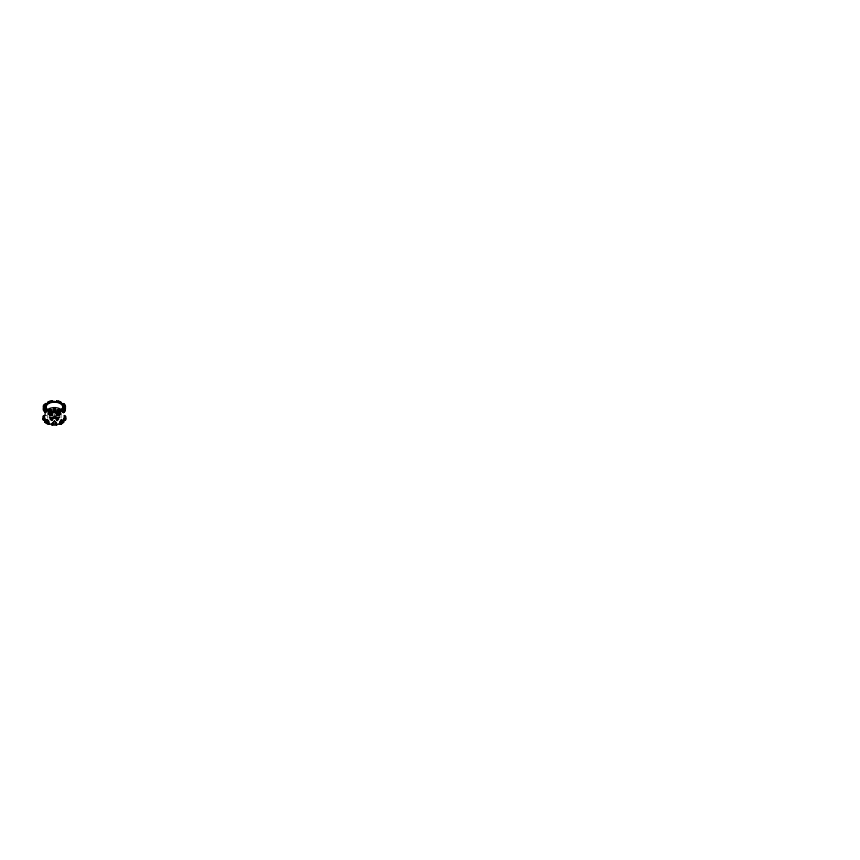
<?xml version="1.0" encoding="UTF-8"?>
<svg xmlns="http://www.w3.org/2000/svg" width="860" height="860" viewBox="0 0 860 860"><rect width="100%" height="100%" fill="white"/><g stroke="black" fill="none" stroke-linecap="round" stroke-linejoin="round"><path stroke-width="0.64" stroke-dasharray="4.3 3.22" d="M46.247 415.788L47.418 414.907M52.697 418.594L52.804 418.53A2.279 1.322 0 0 1 56.029 418.53L56.136 418.594M61.038 413.52L61.038 418.057M59.48 414.552L59.48 417.96M58.448 416.917L58.448 419.196M56.889 414.552L56.889 420.228M56.706 417.143L56.706 419.465M55.706 415.455L55.706 420.002M53.127 416.595L53.127 420.002M52.137 417.143L52.137 419.465M51.944 416.831L51.944 420.228M50.385 416.917L50.385 419.196A1.29 0.742 0 0 1 49.428 419.916M49.353 414.552L49.353 417.96M47.794 415.788L47.794 418.057M52.804 420.4A2.279 1.322 0 0 1 52.804 418.53M56.029 418.53A2.279 1.322 0 0 1 56.029 420.4M55.33 415.982A1.29 0.742 0 0 1 53.772 416.1M53.772 414.81A1.29 0.742 0 0 1 54.75 414.735M51.535 420.153A3.333 1.924 0 0 1 52.503 417.616A3.333 1.924 0 0 1 56.975 417.96A3.333 1.924 0 0 1 56.771 420.551M51.535 420.433A3.333 1.924 0 0 1 52.503 417.885A3.333 1.924 0 0 1 56.975 418.229A3.333 1.924 0 0 1 56.771 420.83M56.932 421.174A1.29 0.742 0 0 1 58.19 420.626M59.103 419.841A1.29 0.742 0 0 1 59.103 418.54M59.48 417.014A1.29 0.742 0 0 1 58.19 417.767A1.29 0.742 0 0 1 56.889 417.014M50.654 420.626A1.29 0.742 0 0 1 51.568 420.841M49.428 418.476A1.29 0.742 0 0 1 50.385 419.196M55.706 416.111A1.29 0.742 0 0 1 53.772 416.767M53.772 415.466A1.29 0.742 0 0 1 54.75 415.391M51.944 417.014A1.29 0.742 0 0 1 50.654 417.767A1.29 0.742 0 0 1 49.353 417.014M52.309 420.293A2.44 1.408 0 0 1 54.416 418.186A2.44 1.408 0 0 1 56.523 420.293M51.664 420.508A3.182 1.838 0 0 1 54.416 417.756A3.182 1.838 0 0 1 57.168 420.508M56.588 417.046A8.374 4.837 0 0 1 52.256 417.046"/><path stroke-width="1.29" d="M64.059 418.433L64.317 415.466L65.833 417.014L65.543 419.97L64.059 420.056L64.059 418.433L65.543 418.605L64.317 415.466M48.945 413.337L48.139 414.036L52.234 415.014L52.514 412.574L52.234 415.014L50.665 415.735L48.139 414.036L48.945 411.725M61.415 419.508L60.716 424.141L59.877 423.668L59.877 422.045L61.415 419.508L63.855 420.97L63.855 422.335L60.544 424.249M63.683 420.626L64.005 419.196M64.317 418.949L62.984 421.798M65.242 420.185L65.338 418.111M65.543 419.97L65.833 418.691M43.29 416.046L43.29 419.97L44.774 420.056L44.526 415.466L43.29 416.046L43.29 419.97M56.319 401.437L56.545 400.803L58.759 401.212M52.492 422.894L52.256 425.195L52.492 422.894L54.416 421.174L56.341 422.894L56.631 425.119L52.202 425.119M64.059 408.113L65.478 408.521L64.898 411.445L63.479 412.671L62.586 411.789L62.586 410.177L63.78 410.887L63.78 412.252L62.586 411.789M44.526 415.466L43.29 418.605L44.774 418.433M43.355 405.995L44.774 405.909L45.354 408.339L43.355 407.371L43.355 405.995L45.311 403.48L46.257 403.845M43.656 405.78L44.215 404.576M65.177 408.242L63.532 410.542M65.478 408.521L63.78 410.887M46.117 403.996C40.581 414.122 65.328 415.724 63.683 405.329M63.479 412.671L65.478 409.887M45.354 412.671L45.053 410.887L46.257 410.177L46.257 411.789L45.354 412.671L43.355 409.887L43.355 408.521L44.774 408.113M52.234 402.243L52.299 400.803L52.514 401.437M59.361 414.219L58.168 415.735L56.599 415.014L56.319 412.574L56.599 415.014L58.759 414.993L60.694 414.036L59.888 411.725L60.694 414.036L58.168 415.735L56.319 414.197M56.577 425.195L56.341 422.894M52.514 414.197L50.665 415.735L49.471 414.219M48.955 422.045L48.117 422.776L48.289 424.249L48.955 422.045L47.418 419.508L44.978 420.97L44.978 422.335L46.558 423.475M59.888 402.297L60.694 401.856L60.694 403.222M47.633 402.846C36.84 411.962 62.705 417.713 64.317 407.006L62.984 404.157L56.9 401.416M48.139 403.222L48.139 401.856L48.945 402.297M47.418 402.974L51.933 401.416L59.361 402.061M59.211 423.991L59.877 423.668M60.716 424.141L62.49 423.356M62.586 403.845C64.414 402.684 65.801 405.888 65.478 407.371L64.059 407.533M46.257 411.789L45.053 412.252L43.355 409.887M46.247 422.099L44.978 422.335M48.139 401.856L50.192 401.125M60.522 412.273L56.545 413.219M60.694 412.671L56.599 413.649M49.471 402.061L54.416 401.298M56.9 424.539L59.361 423.894M50.073 401.212L52.299 400.803M64.059 405.909L65.478 405.995M56.298 424.582L56.975 424.464M51.858 424.464L52.492 424.507M52.535 424.582L49.471 423.894M43.355 407.371L44.774 407.533M52.299 413.219L48.31 412.273M52.234 413.649L48.139 412.671M58.641 401.125L60.694 401.856M62.597 420.475L63.855 420.97L60.716 422.776L59.877 422.045M48.955 423.668L49.622 423.991M46.343 423.356L48.289 424.249M61.2 402.846L62.963 404.157M63.511 403.49L65.156 405.791M45.311 410.542L43.656 408.242M45.053 410.887L43.355 408.521M56.545 400.803L56.599 402.243M45.236 415.401L44.978 413.692M62.726 403.996L63.952 405.533M64.898 406.436L65.478 407.371M44.828 419.196L45.161 420.626M44.526 418.949L44.86 420.422M43.312 418.949L43.591 420.185M65.543 416.046L65.543 417.412M52.137 412.51A2.279 1.322 0 0 1 54.416 411.188A2.279 1.322 0 0 1 56.706 412.51M51.987 412.381A2.44 1.408 0 0 1 54.416 410.972A2.44 1.408 0 0 1 56.857 412.381M47.171 409.962A8.374 4.837 0 0 1 61.673 409.962M47.171 404.598L46.333 405.759A8.374 4.837 0 0 0 51.213 411.478A8.374 4.837 0 0 0 61.673 409.425L62.5 408.263A8.374 4.837 0 0 0 57.62 402.544A8.374 4.837 0 0 0 47.171 404.598M54.416 421.174L52.202 423.754L56.631 423.754L54.416 421.174M47.418 419.508L44.978 420.97L48.117 422.776L47.418 419.508M49.998 410.854A1.29 0.742 0 0 0 51.944 410.209A1.29 0.742 0 0 0 49.998 409.553A1.29 0.742 0 0 0 49.998 410.854M53.772 409.951A1.29 0.742 0 0 0 55.706 409.306A1.29 0.742 0 0 0 53.772 408.661A1.29 0.742 0 0 0 53.772 409.951M57.534 410.854A1.29 0.742 0 0 0 59.48 410.209A1.29 0.742 0 0 0 57.534 409.553A1.29 0.742 0 0 0 57.534 410.854M48.278 410.306A8.675 5.01 0 0 0 62.801 408.059A8.675 5.01 0 0 0 52.17 401.921A8.675 5.01 0 0 0 48.278 410.306"/></g></svg>
